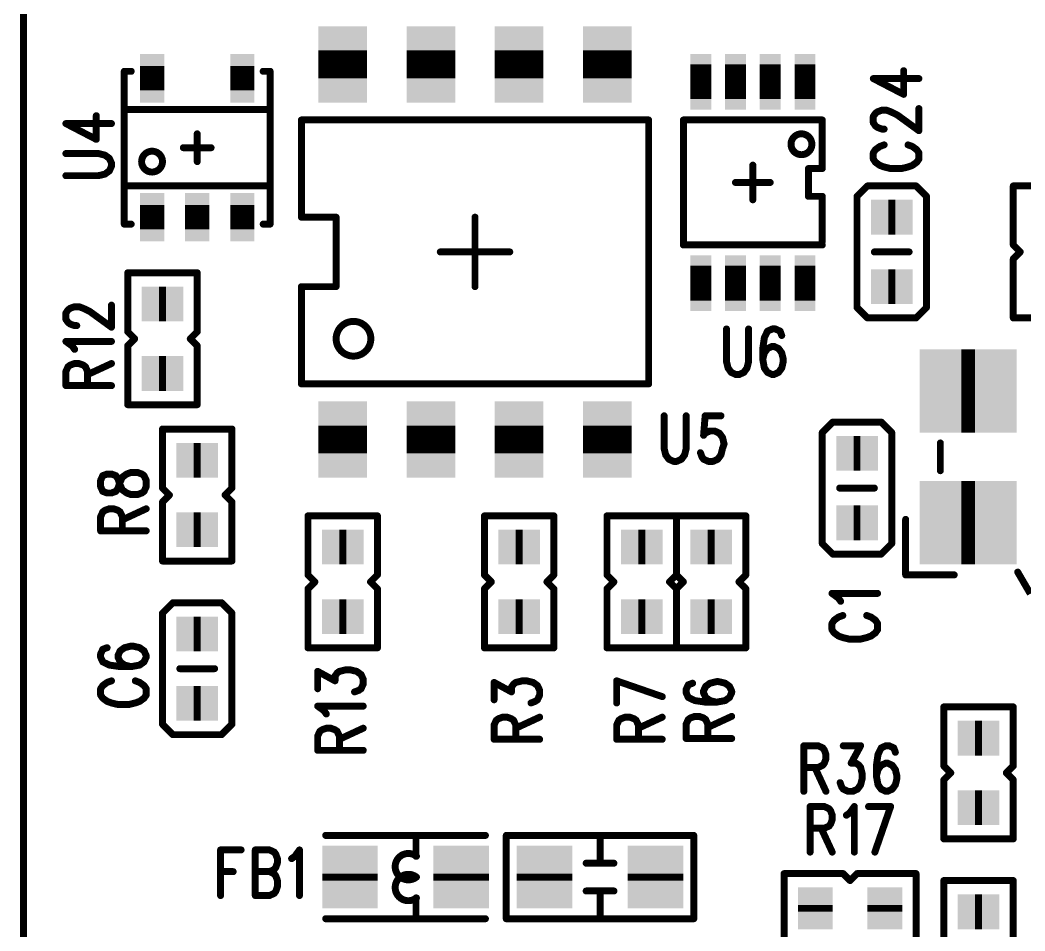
# Model space of a CAD drawing. Extents: x 100 to 126.1, y 97.2 to 170.
# Drawn here: x 99.95 to 114.42, y 137.23 to 150.34 of the extents above; entities that cross this region are included whole.
import ezdxf

# ---------------------------------------------------------------- set-up
doc = ezdxf.new("R2010")
doc.units = 0
doc.layers.get('0').update_dxf_attribs({"linetype": 'CONTINUOUS'})
doc.layers.add('MASK-TOP_PHO', color=10, linetype='CONTINUOUS')
doc.layers.add('SILK-TOP_PHO', color=9, linetype='CONTINUOUS')

# ---------------------------------------------------------------- blocks, each defined once
blk = doc.blocks.new('ROUND_1')
at = {"const_width": 0.050038}
blk.add_lwpolyline([(-0.025018, 0, 1), (0.025018, 0, 1)], format="xyb", close=True, dxfattribs=at)
blk = doc.blocks.new('SQUARE_10')
blk.add_solid([(0.350012, 0.350012), (0.350012, -0.350012), (-0.350012, 0.350012), (-0.350012, -0.350012)])
blk = doc.blocks.new('SQUARE_16')
blk.add_solid([(0.250062, 0.250062), (0.250062, -0.250062), (-0.250062, 0.250062), (-0.250062, -0.250062)])
blk = doc.blocks.new('SQUARE_48')
blk.add_solid([(0.599948, 0.599948), (0.599948, -0.599948), (-0.599948, 0.599948), (-0.599948, -0.599948)])
blk = doc.blocks.new('SQUARE_137')
blk.add_solid([(0.149986, 0.149986), (0.149986, -0.149986), (-0.149986, 0.149986), (-0.149986, -0.149986)])
blk = doc.blocks.new('SQUARE_161')
blk.add_solid([(0.40005, 0.40005), (0.40005, -0.40005), (-0.40005, 0.40005), (-0.40005, -0.40005)])
blk = doc.blocks.new('SQUARE_244')
blk.add_solid([(0.175006, 0.175006), (0.175006, -0.175006), (-0.175006, 0.175006), (-0.175006, -0.175006)])

msp = doc.modelspace()

# ---------------------------------------------------------------- linework, layer by layer
at = {"layer": 'MASK-TOP_PHO'}
for points, const_width in [([(100.000054, 167.999918), (100.000054, 102.00005)], 0.100076), ([(104.594914, 149.500082), (104.594914, 149.899878)], 0.700024), ([(105.864914, 149.500082), (105.864914, 149.899878)], 0.700024), ([(107.134914, 149.500082), (107.134914, 149.899878)], 0.700024), ([(108.404914, 149.500082), (108.404914, 149.899878)], 0.700024), ([(101.849936, 149.325076), (101.849936, 149.675088)], 0.350012), ([(103.149908, 149.325076), (103.149908, 149.675088)], 0.350012), ([(109.750098, 149.69998), (109.750098, 149.200108)], 0.299972), ([(110.24997, 149.69998), (110.24997, 149.200108)], 0.299972), ([(110.750096, 149.69998), (110.750096, 149.200108)], 0.299972), ([(111.249968, 149.69998), (111.249968, 149.200108)], 0.299972), ([(101.849936, 147.32508), (101.849936, 147.675092)], 0.350012), ([(102.499922, 147.32508), (102.499922, 147.675092)], 0.350012), ([(103.149908, 147.32508), (103.149908, 147.675092)], 0.350012), ([(112.54994, 147.500086), (112.450118, 147.500086)], 0.500124), ([(109.750098, 146.800062), (109.750098, 146.299936)], 0.299972), ([(110.24997, 146.800062), (110.24997, 146.299936)], 0.299972), ([(110.750096, 146.800062), (110.750096, 146.299936)], 0.299972), ([(111.249968, 146.800062), (111.249968, 146.299936)], 0.299972), ([(112.54994, 146.500088), (112.450118, 146.500088)], 0.500124), ([(101.950012, 146.249898), (102.050088, 146.249898)], 0.500124), ([(113.700052, 144.999964), (113.4999, 144.999964)], 1.199896), ([(101.950012, 145.2499), (102.050088, 145.2499)], 0.500124), ([(104.594914, 144.100042), (104.594914, 144.500092)], 0.700024), ([(105.864914, 144.100042), (105.864914, 144.500092)], 0.700024), ([(107.134914, 144.100042), (107.134914, 144.500092)], 0.700024), ([(108.404914, 144.100042), (108.404914, 144.500092)], 0.700024), ([(102.54996, 143.999966), (102.449884, 143.999966)], 0.500124), ([(112.050068, 144.100042), (111.949992, 144.100042)], 0.500124), ([(113.700052, 143.100044), (113.4999, 143.100044)], 1.199896), ([(102.54996, 142.999968), (102.449884, 142.999968)], 0.500124), ([(112.050068, 143.100044), (111.949992, 143.100044)], 0.500124), ([(104.544876, 142.750032), (104.644952, 142.750032)], 0.500124), ([(107.184952, 142.750032), (107.084876, 142.750032)], 0.500124), ([(108.849922, 142.750032), (108.949998, 142.750032)], 0.500124), ([(109.84992, 142.750032), (109.949996, 142.750032)], 0.500124), ([(104.544876, 141.750034), (104.644952, 141.750034)], 0.500124), ([(107.184952, 141.750034), (107.084876, 141.750034)], 0.500124), ([(108.849922, 141.750034), (108.949998, 141.750034)], 0.500124), ([(109.84992, 141.750034), (109.949996, 141.750034)], 0.500124), ([(102.449884, 141.500098), (102.54996, 141.500098)], 0.500124), ([(102.449884, 140.5001), (102.54996, 140.5001)], 0.500124), ([(113.700052, 139.999974), (113.799874, 139.999974)], 0.500124), ([(113.700052, 138.999976), (113.799874, 138.999976)], 0.500124), ([(104.70007, 137.94994), (104.70007, 138.050016)], 0.8001), ([(106.300016, 137.94994), (106.300016, 138.050016)], 0.8001), ([(107.499912, 137.94994), (107.499912, 138.050016)], 0.8001), ([(109.100112, 137.94994), (109.100112, 138.050016)], 0.8001), ([(111.400082, 137.599928), (111.400082, 137.500106)], 0.500124), ([(112.40008, 137.599928), (112.40008, 137.500106)], 0.500124), ([(113.799874, 137.500106), (113.700052, 137.500106)], 0.500124)]:
    msp.add_lwpolyline(points, dxfattribs=dict(at, const_width=const_width))
at = {"layer": 'SILK-TOP_PHO', "const_width": 0.100076}
for points in [[(100.000054, 167.999918), (100.000054, 102.00005)], [(101.549962, 149.599904), (101.449886, 149.599904)], [(101.449886, 149.599904), (101.449886, 147.40001)], [(103.449882, 149.599904), (103.549958, 149.599904)], [(103.549958, 149.599904), (103.549958, 147.40001)], [(112.67186, 149.26818), (112.67186, 149.609048)], [(112.234472, 149.49551), (112.67186, 149.26818)], [(112.234472, 149.49551), (112.890554, 149.49551)], [(101.449886, 149.049994), (103.549958, 149.049994)], [(101.449886, 147.94992), (101.449886, 149.049994)], [(103.549958, 149.049994), (103.549958, 147.94992)], [(112.234472, 148.949918), (112.265714, 148.995384)], [(112.265714, 148.995384), (112.296956, 149.018244)], [(112.296956, 149.018244), (112.35944, 149.04085)], [(112.35944, 149.04085), (112.421924, 149.04085)], [(112.421924, 149.04085), (112.484408, 149.018244)], [(112.484408, 149.018244), (112.578134, 148.972778)], [(112.578134, 148.972778), (112.890554, 148.745448)], [(112.890554, 148.745448), (112.890554, 149.06371)], [(100.6094, 148.84781), (101.046788, 148.62048)], [(100.6094, 148.84781), (101.265736, 148.84781)], [(101.046788, 148.62048), (101.046788, 148.961348)], [(109.000036, 148.89988), (104.000046, 148.89988)], [(104.000046, 148.89988), (104.000046, 147.500086)], [(109.000036, 145.10004), (109.000036, 148.89988)], [(109.499908, 147.100036), (109.499908, 148.89988)], [(109.499908, 148.89988), (111.499904, 148.89988)], [(111.499904, 148.89988), (111.499904, 148.20011)], [(112.234472, 148.858986), (112.234472, 148.949918)], [(112.265714, 148.81352), (112.234472, 148.858986)], [(102.499922, 148.699982), (102.499922, 148.299932)], [(112.296956, 148.790914), (112.265714, 148.81352)], [(112.35944, 148.768308), (112.296956, 148.790914)], [(112.390682, 148.768308), (112.35944, 148.768308)], [(112.390682, 148.540978), (112.328198, 148.518118)], [(112.796828, 148.518118), (112.734344, 148.540978)], [(101.07803, 148.41601), (100.6094, 148.41601)], [(101.171756, 148.39315), (101.07803, 148.41601)], [(101.234494, 148.347684), (101.171756, 148.39315)], [(102.300024, 148.500084), (102.700074, 148.500084)], [(112.265714, 148.472652), (112.234472, 148.427186)], [(112.234472, 148.427186), (112.234472, 148.336254)], [(112.328198, 148.518118), (112.265714, 148.472652)], [(112.859312, 148.472652), (112.796828, 148.518118)], [(112.890554, 148.427186), (112.859312, 148.472652)], [(112.890554, 148.336254), (112.890554, 148.427186)], [(101.265736, 148.279612), (101.234494, 148.347684)], [(101.265736, 148.234146), (101.265736, 148.279612)], [(110.499906, 147.750022), (110.499906, 148.249894)], [(112.234472, 148.336254), (112.265714, 148.290788)], [(112.265714, 148.290788), (112.328198, 148.245576)], [(112.328198, 148.245576), (112.390682, 148.222716)], [(112.734344, 148.222716), (112.796828, 148.245576)], [(112.796828, 148.245576), (112.859312, 148.290788)], [(112.859312, 148.290788), (112.890554, 148.336254)], [(100.6094, 148.097748), (101.07803, 148.097748)], [(101.07803, 148.097748), (101.171756, 148.120354)], [(101.171756, 148.120354), (101.234494, 148.16582)], [(101.234494, 148.16582), (101.265736, 148.234146)], [(111.499904, 148.20011), (111.300006, 148.20011)], [(111.300006, 148.20011), (111.300006, 147.80006)], [(112.390682, 148.222716), (112.484408, 148.20011)], [(112.484408, 148.20011), (112.640618, 148.20011)], [(112.640618, 148.20011), (112.734344, 148.222716)], [(103.549958, 147.94992), (101.449886, 147.94992)], [(110.750096, 147.999958), (110.24997, 147.999958)], [(112.14989, 147.94992), (112.00003, 147.80006)], [(112.849914, 147.94992), (112.14989, 147.94992)], [(113.000028, 147.80006), (112.849914, 147.94992)], [(115.24996, 147.94992), (114.249962, 147.94992)], [(114.249962, 147.94992), (114.249962, 147.100036)], [(111.300006, 147.80006), (111.499904, 147.80006)], [(111.499904, 147.80006), (111.499904, 147.150074)], [(112.00003, 147.80006), (112.00003, 146.200114)], [(113.000028, 146.200114), (113.000028, 147.80006)], [(101.449886, 147.40001), (101.549962, 147.40001)], [(103.549958, 147.40001), (103.449882, 147.40001)], [(104.000046, 147.500086), (104.499918, 147.500086)], [(104.499918, 147.500086), (104.499918, 146.500088)], [(106.499914, 147.500086), (106.499914, 146.500088)], [(111.499904, 147.100036), (109.499908, 147.100036)], [(114.249962, 147.100036), (114.350038, 146.99996)], [(106.000042, 146.99996), (107.00004, 146.99996)], [(112.750092, 146.99996), (112.249966, 146.99996)], [(114.350038, 146.99996), (114.249962, 146.899884)], [(114.249962, 146.899884), (114.249962, 146.05)], [(102.499922, 146.699986), (101.499924, 146.699986)], [(101.499924, 146.699986), (101.499924, 145.850102)], [(102.499922, 145.850102), (102.499922, 146.699986)], [(104.499918, 146.500088), (104.000046, 146.500088)], [(104.000046, 146.500088), (104.000046, 145.10004)], [(101.265736, 145.915888), (101.265736, 146.23415)], [(100.6094, 146.120358), (100.640642, 146.165824)], [(100.6094, 146.029426), (100.6094, 146.120358)], [(100.640642, 146.165824), (100.671884, 146.188684)], [(100.671884, 146.188684), (100.734368, 146.21129)], [(100.734368, 146.21129), (100.796852, 146.21129)], [(100.796852, 146.21129), (100.859336, 146.188684)], [(100.859336, 146.188684), (100.953062, 146.143218)], [(100.953062, 146.143218), (101.265736, 145.915888)], [(112.00003, 146.200114), (112.14989, 146.05)], [(112.849914, 146.05), (113.000028, 146.200114)], [(100.640642, 145.984214), (100.6094, 146.029426)], [(100.671884, 145.961354), (100.640642, 145.984214)], [(100.734368, 145.938748), (100.671884, 145.961354)], [(100.76561, 145.938748), (100.734368, 145.938748)], [(112.14989, 146.05), (112.849914, 146.05)], [(114.249962, 146.05), (115.24996, 146.05)], [(101.499924, 145.850102), (101.6, 145.750026)], [(102.4001, 145.750026), (102.499922, 145.850102)], [(110.12043, 145.890742), (110.12043, 145.421858)], [(110.438692, 145.421858), (110.438692, 145.890742)], [(110.711488, 145.8595), (110.666022, 145.76552)], [(110.77956, 145.890742), (110.711488, 145.8595)], [(110.825026, 145.890742), (110.77956, 145.890742)], [(110.893098, 145.8595), (110.825026, 145.890742)], [(110.915958, 145.796762), (110.893098, 145.8595)], [(100.703126, 145.643092), (100.6094, 145.711418)], [(100.6094, 145.711418), (101.265736, 145.711418)], [(100.734368, 145.597626), (100.703126, 145.643092)], [(101.6, 145.750026), (101.499924, 145.64995)], [(101.499924, 145.64995), (101.499924, 144.800066)], [(102.499922, 145.64995), (102.4001, 145.750026)], [(102.499922, 144.800066), (102.499922, 145.64995)], [(110.666022, 145.76552), (110.643162, 145.60931)], [(110.77956, 145.640552), (110.711488, 145.60931)], [(110.802166, 145.640552), (110.77956, 145.640552)], [(110.870492, 145.60931), (110.802166, 145.640552)], [(110.643162, 145.60931), (110.643162, 145.4531)], [(110.666022, 145.546826), (110.643162, 145.4531)], [(110.711488, 145.60931), (110.666022, 145.546826)], [(110.915958, 145.546826), (110.870492, 145.60931)], [(110.938564, 145.4531), (110.915958, 145.546826)], [(100.6094, 145.279618), (100.640642, 145.34769)], [(100.640642, 145.34769), (100.671884, 145.37055)], [(100.671884, 145.37055), (100.734368, 145.393156)], [(100.734368, 145.393156), (100.796852, 145.393156)], [(100.796852, 145.393156), (100.859336, 145.37055)], [(100.859336, 145.37055), (100.890578, 145.34769)], [(100.890578, 145.34769), (100.92182, 145.279618)], [(100.92182, 145.234152), (101.265736, 145.393156)], [(110.12043, 145.421858), (110.14329, 145.328132)], [(110.415832, 145.328132), (110.438692, 145.421858)], [(110.643162, 145.4531), (110.666022, 145.328132)], [(110.915958, 145.328132), (110.938564, 145.421858)], [(110.938564, 145.421858), (110.938564, 145.4531)], [(100.6094, 145.074894), (100.6094, 145.279618)], [(100.92182, 145.279618), (100.92182, 145.074894)], [(110.14329, 145.328132), (110.188756, 145.265648)], [(110.188756, 145.265648), (110.256828, 145.234406)], [(110.256828, 145.234406), (110.302294, 145.234406)], [(110.302294, 145.234406), (110.370366, 145.265648)], [(110.370366, 145.265648), (110.415832, 145.328132)], [(110.666022, 145.328132), (110.711488, 145.265648)], [(110.711488, 145.265648), (110.77956, 145.234406)], [(110.77956, 145.234406), (110.802166, 145.234406)], [(110.802166, 145.234406), (110.870492, 145.265648)], [(110.870492, 145.265648), (110.915958, 145.328132)], [(100.6094, 145.074894), (101.265736, 145.074894)], [(104.000046, 145.10004), (109.000036, 145.10004)], [(101.499924, 144.800066), (102.499922, 144.800066)], [(109.222794, 144.640554), (109.222794, 144.171924)], [(109.540802, 144.171924), (109.540802, 144.640554)], [(109.813598, 144.640554), (109.790992, 144.359376)], [(110.040928, 144.640554), (109.813598, 144.640554)], [(111.650018, 144.549876), (111.499904, 144.400016)], [(112.350042, 144.549876), (111.650018, 144.549876)], [(112.499902, 144.400016), (112.350042, 144.549876)], [(103.000048, 144.450054), (102.00005, 144.450054)], [(102.00005, 144.450054), (102.00005, 143.599916)], [(103.000048, 143.599916), (103.000048, 144.450054)], [(109.790992, 144.359376), (109.813598, 144.390618)], [(109.813598, 144.390618), (109.881924, 144.42186)], [(109.881924, 144.42186), (109.949996, 144.42186)], [(109.949996, 144.42186), (110.018068, 144.390618)], [(110.018068, 144.390618), (110.063534, 144.328134)], [(111.499904, 144.400016), (111.499904, 142.80007)], [(112.499902, 142.80007), (112.499902, 144.400016)], [(110.063534, 144.328134), (110.086394, 144.234408)], [(110.086394, 144.234408), (110.063534, 144.171924)], [(113.199926, 144.249902), (113.199926, 143.850106)], [(109.222794, 144.171924), (109.2454, 144.078198)], [(109.2454, 144.078198), (109.290866, 144.015714)], [(109.47273, 144.015714), (109.518196, 144.078198)], [(109.518196, 144.078198), (109.540802, 144.171924)], [(109.768132, 144.046956), (109.745526, 144.10944)], [(109.790992, 144.015714), (109.768132, 144.046956)], [(110.040928, 144.078198), (109.995462, 144.015714)], [(110.063534, 144.171924), (110.040928, 144.078198)], [(109.290866, 144.015714), (109.359192, 143.984472)], [(109.359192, 143.984472), (109.404658, 143.984472)], [(109.404658, 143.984472), (109.47273, 144.015714)], [(109.859064, 143.984472), (109.790992, 144.015714)], [(109.92739, 143.984472), (109.859064, 143.984472)], [(109.995462, 144.015714), (109.92739, 143.984472)], [(101.140514, 143.779494), (101.109272, 143.711422)], [(101.202998, 143.802354), (101.140514, 143.779494)], [(101.265736, 143.802354), (101.202998, 143.802354)], [(101.32822, 143.779494), (101.265736, 143.802354)], [(101.359462, 143.734028), (101.32822, 143.779494)], [(101.390704, 143.688562), (101.421946, 143.756888)], [(101.421946, 143.756888), (101.48443, 143.802354)], [(101.48443, 143.802354), (101.546914, 143.82496)], [(101.546914, 143.82496), (101.64064, 143.82496)], [(101.64064, 143.82496), (101.703124, 143.802354)], [(101.703124, 143.802354), (101.734366, 143.779494)], [(101.734366, 143.779494), (101.765608, 143.711422)], [(101.109272, 143.711422), (101.109272, 143.62049)], [(101.109272, 143.62049), (101.140514, 143.552164)], [(101.390704, 143.643096), (101.359462, 143.734028)], [(101.359462, 143.59763), (101.390704, 143.688562)], [(101.421946, 143.575024), (101.390704, 143.643096)], [(101.765608, 143.62049), (101.734366, 143.552164)], [(101.765608, 143.711422), (101.765608, 143.62049)], [(101.140514, 143.552164), (101.202998, 143.529558)], [(101.202998, 143.529558), (101.265736, 143.529558)], [(101.265736, 143.529558), (101.32822, 143.552164)], [(101.32822, 143.552164), (101.359462, 143.59763)], [(101.48443, 143.529558), (101.421946, 143.575024)], [(101.546914, 143.506698), (101.48443, 143.529558)], [(101.64064, 143.506698), (101.546914, 143.506698)], [(101.703124, 143.529558), (101.64064, 143.506698)], [(101.734366, 143.552164), (101.703124, 143.529558)], [(102.00005, 143.599916), (102.100126, 143.500094)], [(102.100126, 143.500094), (102.00005, 143.400018)], [(102.899972, 143.500094), (103.000048, 143.599916)], [(103.000048, 143.400018), (102.899972, 143.500094)], [(112.249966, 143.599916), (111.750094, 143.599916)], [(102.00005, 143.400018), (102.00005, 142.54988)], [(103.000048, 142.54988), (103.000048, 143.400018)], [(101.109272, 143.18869), (101.140514, 143.256762)], [(101.109272, 142.983966), (101.109272, 143.18869)], [(101.140514, 143.256762), (101.171756, 143.279622)], [(101.171756, 143.279622), (101.234494, 143.302228)], [(101.234494, 143.302228), (101.296978, 143.302228)], [(101.296978, 143.302228), (101.359462, 143.279622)], [(101.359462, 143.279622), (101.390704, 143.256762)], [(101.390704, 143.256762), (101.421946, 143.18869)], [(101.421946, 143.143224), (101.765608, 143.302228)], [(101.421946, 143.18869), (101.421946, 142.983966)], [(105.09504, 143.20012), (104.095042, 143.20012)], [(104.095042, 143.20012), (104.095042, 142.349982)], [(105.09504, 142.349982), (105.09504, 143.20012)], [(107.63504, 143.20012), (106.635042, 143.20012)], [(106.635042, 143.20012), (106.635042, 142.349982)], [(107.63504, 142.349982), (107.63504, 143.20012)], [(109.400086, 143.20012), (108.400088, 143.20012)], [(108.400088, 143.20012), (108.400088, 142.349982)], [(110.400084, 143.20012), (109.400086, 143.20012)], [(109.400086, 143.20012), (109.400086, 142.349982)], [(109.400086, 142.349982), (109.400086, 143.20012)], [(110.400084, 142.349982), (110.400084, 143.20012)], [(112.700054, 142.349982), (112.700054, 143.150082)], [(101.109272, 142.983966), (101.765608, 142.983966)], [(111.499904, 142.80007), (111.650018, 142.649956)], [(112.350042, 142.649956), (112.499902, 142.80007)], [(111.650018, 142.649956), (112.350042, 142.649956)], [(102.00005, 142.54988), (103.000048, 142.54988)], [(104.095042, 142.349982), (104.195118, 142.249906)], [(104.994964, 142.249906), (105.09504, 142.349982)], [(106.635042, 142.349982), (106.735118, 142.249906)], [(107.534964, 142.249906), (107.63504, 142.349982)], [(108.400088, 142.349982), (108.49991, 142.249906)], [(109.30001, 142.249906), (109.400086, 142.349982)], [(109.400086, 142.349982), (109.499908, 142.249906)], [(110.300008, 142.249906), (110.400084, 142.349982)], [(113.400078, 142.349982), (112.700054, 142.349982)], [(114.313716, 142.390622), (114.49558, 142.078202)], [(104.195118, 142.249906), (104.095042, 142.150084)], [(105.09504, 142.150084), (104.994964, 142.249906)], [(106.735118, 142.249906), (106.635042, 142.150084)], [(107.63504, 142.150084), (107.534964, 142.249906)], [(108.49991, 142.249906), (108.400088, 142.150084)], [(109.400086, 142.150084), (109.30001, 142.249906)], [(109.499908, 142.249906), (109.400086, 142.150084)], [(110.400084, 142.150084), (110.300008, 142.249906)], [(104.095042, 142.150084), (104.095042, 141.299946)], [(105.09504, 141.299946), (105.09504, 142.150084)], [(106.635042, 142.150084), (106.635042, 141.299946)], [(107.63504, 141.299946), (107.63504, 142.150084)], [(108.400088, 142.150084), (108.400088, 141.299946)], [(109.400086, 142.150084), (109.400086, 141.299946)], [(109.400086, 141.299946), (109.400086, 142.150084)], [(110.400084, 141.299946), (110.400084, 142.150084)], [(111.733076, 142.015972), (111.63935, 142.084044)], [(111.63935, 142.084044), (112.295686, 142.084044)], [(102.14991, 141.949932), (102.00005, 141.800072)], [(102.849934, 141.949932), (102.14991, 141.949932)], [(103.000048, 141.800072), (102.849934, 141.949932)], [(111.764318, 141.970506), (111.733076, 142.015972)], [(102.00005, 141.800072), (102.00005, 140.200126)], [(103.000048, 140.200126), (103.000048, 141.800072)], [(111.733076, 141.743176), (111.670592, 141.69771)], [(111.79556, 141.765782), (111.733076, 141.743176)], [(112.20196, 141.743176), (112.139476, 141.765782)], [(112.264444, 141.69771), (112.20196, 141.743176)], [(111.670592, 141.69771), (111.63935, 141.652244)], [(111.63935, 141.652244), (111.63935, 141.561312)], [(112.295686, 141.652244), (112.264444, 141.69771)], [(112.295686, 141.561312), (112.295686, 141.652244)], [(111.63935, 141.561312), (111.670592, 141.515846)], [(111.670592, 141.515846), (111.733076, 141.47038)], [(111.733076, 141.47038), (111.79556, 141.447774)], [(111.79556, 141.447774), (111.889286, 141.424914)], [(112.04575, 141.424914), (112.139476, 141.447774)], [(112.139476, 141.447774), (112.20196, 141.47038)], [(112.20196, 141.47038), (112.264444, 141.515846)], [(112.264444, 141.515846), (112.295686, 141.561312)], [(101.202998, 141.302232), (101.140514, 141.279626)], [(101.453188, 141.302232), (101.390704, 141.256766)], [(101.546914, 141.325092), (101.453188, 141.302232)], [(101.578156, 141.325092), (101.546914, 141.325092)], [(101.671882, 141.302232), (101.578156, 141.325092)], [(101.734366, 141.256766), (101.671882, 141.302232)], [(104.095042, 141.299946), (105.09504, 141.299946)], [(106.635042, 141.299946), (107.63504, 141.299946)], [(108.400088, 141.299946), (109.400086, 141.299946)], [(109.400086, 141.299946), (110.400084, 141.299946)], [(111.889286, 141.424914), (112.04575, 141.424914)], [(101.140514, 141.279626), (101.109272, 141.2113)], [(101.109272, 141.2113), (101.109272, 141.165834)], [(101.109272, 141.165834), (101.140514, 141.097762)], [(101.390704, 141.256766), (101.359462, 141.188694)], [(101.359462, 141.188694), (101.359462, 141.165834)], [(101.359462, 141.165834), (101.390704, 141.097762)], [(101.765608, 141.188694), (101.734366, 141.256766)], [(101.734366, 141.097762), (101.765608, 141.165834)], [(101.765608, 141.165834), (101.765608, 141.188694)], [(101.140514, 141.097762), (101.234494, 141.052296)], [(101.234494, 141.052296), (101.390704, 141.029436)], [(101.390704, 141.097762), (101.453188, 141.052296)], [(101.390704, 141.029436), (101.546914, 141.029436)], [(101.453188, 141.052296), (101.546914, 141.029436)], [(101.546914, 141.029436), (101.671882, 141.052296)], [(101.671882, 141.052296), (101.734366, 141.097762)], [(102.249986, 140.999972), (102.750112, 140.999972)], [(104.234488, 140.711428), (104.234488, 140.961364)], [(104.234488, 140.961364), (104.484424, 140.824966)], [(104.484424, 140.893292), (104.515666, 140.938758)], [(104.484424, 140.824966), (104.484424, 140.893292)], [(104.515666, 140.938758), (104.546908, 140.961364)], [(104.546908, 140.961364), (104.640634, 140.98397)], [(104.640634, 140.98397), (104.703118, 140.98397)], [(104.703118, 140.98397), (104.796844, 140.961364)], [(104.796844, 140.961364), (104.859328, 140.915898)], [(104.859328, 140.915898), (104.89057, 140.847826)], [(101.140514, 140.756894), (101.109272, 140.711428)], [(101.202998, 140.80236), (101.140514, 140.756894)], [(101.265736, 140.824966), (101.202998, 140.80236)], [(101.671882, 140.80236), (101.609398, 140.824966)], [(101.734366, 140.756894), (101.671882, 140.80236)], [(101.765608, 140.711428), (101.734366, 140.756894)], [(104.89057, 140.7795), (104.859328, 140.711428)], [(104.89057, 140.847826), (104.89057, 140.7795)], [(106.774488, 140.55217), (106.774488, 140.80236)], [(106.774488, 140.80236), (107.024424, 140.665962)], [(107.024424, 140.734034), (107.055666, 140.7795)], [(107.024424, 140.665962), (107.024424, 140.734034)], [(107.055666, 140.7795), (107.086908, 140.80236)], [(107.086908, 140.80236), (107.180634, 140.824966)], [(107.180634, 140.824966), (107.243118, 140.824966)], [(107.243118, 140.824966), (107.336844, 140.80236)], [(107.336844, 140.80236), (107.399328, 140.756894)], [(107.399328, 140.756894), (107.43057, 140.688568)], [(108.53928, 140.824966), (109.195616, 140.597636)], [(108.53928, 140.506704), (108.53928, 140.824966)], [(109.57052, 140.76807), (109.539278, 140.699998)], [(109.633004, 140.79093), (109.57052, 140.76807)], [(109.82071, 140.745464), (109.789468, 140.677392)], [(109.883194, 140.79093), (109.82071, 140.745464)], [(109.97692, 140.813536), (109.883194, 140.79093)], [(110.008162, 140.813536), (109.97692, 140.813536)], [(110.101888, 140.79093), (110.008162, 140.813536)], [(110.164372, 140.745464), (110.101888, 140.79093)], [(110.195614, 140.677392), (110.164372, 140.745464)], [(101.109272, 140.711428), (101.109272, 140.620496)], [(101.109272, 140.620496), (101.140514, 140.57503)], [(101.140514, 140.57503), (101.202998, 140.529564)], [(101.671882, 140.529564), (101.734366, 140.57503)], [(101.734366, 140.57503), (101.765608, 140.620496)], [(101.765608, 140.620496), (101.765608, 140.711428)], [(104.828086, 140.688568), (104.765602, 140.665962)], [(104.859328, 140.711428), (104.828086, 140.688568)], [(107.43057, 140.620496), (107.399328, 140.55217)], [(107.43057, 140.688568), (107.43057, 140.620496)], [(109.539278, 140.699998), (109.539278, 140.654532)], [(109.539278, 140.654532), (109.57052, 140.58646)], [(109.57052, 140.58646), (109.6645, 140.540994)], [(109.789468, 140.677392), (109.789468, 140.654532)], [(109.789468, 140.654532), (109.82071, 140.58646)], [(109.82071, 140.58646), (109.883194, 140.540994)], [(110.101888, 140.540994), (110.164372, 140.58646)], [(110.164372, 140.58646), (110.195614, 140.654532)], [(110.195614, 140.654532), (110.195614, 140.677392)], [(101.202998, 140.529564), (101.265736, 140.506704)], [(101.265736, 140.506704), (101.359462, 140.484098)], [(101.359462, 140.484098), (101.515672, 140.484098)], [(101.515672, 140.484098), (101.609398, 140.506704)], [(101.609398, 140.506704), (101.671882, 140.529564)], [(104.328214, 140.393166), (104.234488, 140.461238)], [(104.234488, 140.461238), (104.89057, 140.461238)], [(107.368086, 140.529564), (107.305602, 140.506704)], [(107.399328, 140.55217), (107.368086, 140.529564)], [(109.6645, 140.540994), (109.82071, 140.518134)], [(109.82071, 140.518134), (109.97692, 140.518134)], [(109.883194, 140.540994), (109.97692, 140.518134)], [(109.97692, 140.518134), (110.101888, 140.540994)], [(114.249962, 140.450062), (113.249964, 140.450062)], [(113.249964, 140.450062), (113.249964, 139.599924)], [(114.249962, 139.599924), (114.249962, 140.450062)], [(104.359456, 140.3477), (104.328214, 140.393166)], [(106.836972, 140.279628), (106.899456, 140.302234)], [(106.899456, 140.302234), (106.96194, 140.302234)], [(106.96194, 140.302234), (107.024424, 140.279628)], [(107.086908, 140.14323), (107.43057, 140.302234)], [(108.601764, 140.279628), (108.664502, 140.302234)], [(108.664502, 140.302234), (108.726986, 140.302234)], [(108.726986, 140.302234), (108.78947, 140.279628)], [(108.851954, 140.14323), (109.195616, 140.302234)], [(109.57052, 140.268198), (109.601762, 140.290804)], [(109.601762, 140.290804), (109.6645, 140.313664)], [(109.6645, 140.313664), (109.726984, 140.313664)], [(109.726984, 140.313664), (109.789468, 140.290804)], [(109.789468, 140.290804), (109.82071, 140.268198)], [(109.851952, 140.15466), (110.195614, 140.313664)], [(102.00005, 140.200126), (102.14991, 140.050012)], [(102.849934, 140.050012), (103.000048, 140.200126)], [(104.296972, 140.12037), (104.359456, 140.14323)], [(104.359456, 140.14323), (104.42194, 140.14323)], [(104.42194, 140.14323), (104.484424, 140.12037)], [(104.546908, 139.983972), (104.89057, 140.14323)], [(106.774488, 140.188696), (106.80573, 140.256768)], [(106.774488, 139.983972), (106.774488, 140.188696)], [(106.80573, 140.256768), (106.836972, 140.279628)], [(107.024424, 140.279628), (107.055666, 140.256768)], [(107.055666, 140.256768), (107.086908, 140.188696)], [(107.086908, 140.188696), (107.086908, 139.983972)], [(108.53928, 140.188696), (108.570522, 140.256768)], [(108.53928, 139.983972), (108.53928, 140.188696)], [(108.570522, 140.256768), (108.601764, 140.279628)], [(108.78947, 140.279628), (108.820712, 140.256768)], [(108.820712, 140.256768), (108.851954, 140.188696)], [(108.851954, 140.188696), (108.851954, 139.983972)], [(109.539278, 140.200126), (109.57052, 140.268198)], [(109.539278, 139.995402), (109.539278, 140.200126)], [(109.82071, 140.268198), (109.851952, 140.200126)], [(109.851952, 140.200126), (109.851952, 139.995402)], [(102.14991, 140.050012), (102.849934, 140.050012)], [(104.234488, 140.029438), (104.26573, 140.097764)], [(104.234488, 139.824968), (104.234488, 140.029438)], [(104.26573, 140.097764), (104.296972, 140.12037)], [(104.484424, 140.12037), (104.515666, 140.097764)], [(104.515666, 140.097764), (104.546908, 140.029438)], [(104.546908, 140.029438), (104.546908, 139.824968)], [(109.539278, 139.995402), (110.195614, 139.995402)], [(106.774488, 139.983972), (107.43057, 139.983972)], [(108.53928, 139.983972), (109.195616, 139.983972)], [(111.233966, 139.8905), (111.233966, 139.234418)], [(111.233966, 139.8905), (111.43869, 139.8905)], [(111.43869, 139.8905), (111.506762, 139.859258)], [(111.506762, 139.859258), (111.529622, 139.828016)], [(111.802164, 139.8905), (112.052354, 139.8905)], [(112.052354, 139.8905), (111.915956, 139.640564)], [(112.347756, 139.859258), (112.30229, 139.765532)], [(112.415828, 139.8905), (112.347756, 139.859258)], [(112.461294, 139.8905), (112.415828, 139.8905)], [(112.52962, 139.859258), (112.461294, 139.8905)], [(112.552226, 139.796774), (112.52962, 139.859258)], [(104.234488, 139.824968), (104.89057, 139.824968)], [(111.529622, 139.828016), (111.552228, 139.765532)], [(111.552228, 139.765532), (111.552228, 139.703048)], [(112.30229, 139.765532), (112.27943, 139.609322)], [(111.43869, 139.57808), (111.233966, 139.57808)], [(111.393224, 139.57808), (111.552228, 139.234418)], [(111.506762, 139.609322), (111.43869, 139.57808)], [(111.529622, 139.640564), (111.506762, 139.609322)], [(111.552228, 139.703048), (111.529622, 139.640564)], [(111.915956, 139.640564), (111.984028, 139.640564)], [(111.984028, 139.640564), (112.029494, 139.609322)], [(112.029494, 139.609322), (112.052354, 139.57808)], [(112.052354, 139.57808), (112.07496, 139.484354)], [(112.27943, 139.609322), (112.27943, 139.453112)], [(112.347756, 139.609322), (112.30229, 139.546838)], [(112.415828, 139.640564), (112.347756, 139.609322)], [(112.438688, 139.640564), (112.415828, 139.640564)], [(112.50676, 139.609322), (112.438688, 139.640564)], [(112.552226, 139.546838), (112.50676, 139.609322)], [(113.249964, 139.599924), (113.35004, 139.500102)], [(114.149886, 139.500102), (114.249962, 139.599924)], [(112.07496, 139.42187), (112.052354, 139.328144)], [(112.07496, 139.484354), (112.07496, 139.42187)], [(112.30229, 139.546838), (112.27943, 139.453112)], [(112.27943, 139.453112), (112.30229, 139.328144)], [(112.575086, 139.453112), (112.552226, 139.546838)], [(112.552226, 139.328144), (112.575086, 139.42187)], [(112.575086, 139.42187), (112.575086, 139.453112)], [(113.35004, 139.500102), (113.249964, 139.400026)], [(114.249962, 139.400026), (114.149886, 139.500102)], [(111.779558, 139.296902), (111.756698, 139.359386)], [(111.802164, 139.26566), (111.779558, 139.296902)], [(112.052354, 139.328144), (112.006888, 139.26566)], [(112.30229, 139.328144), (112.347756, 139.26566)], [(112.50676, 139.26566), (112.552226, 139.328144)], [(113.249964, 139.400026), (113.249964, 138.549888)], [(114.249962, 138.549888), (114.249962, 139.400026)], [(111.87049, 139.234418), (111.802164, 139.26566)], [(111.938562, 139.234418), (111.87049, 139.234418)], [(112.006888, 139.26566), (111.938562, 139.234418)], [(112.347756, 139.26566), (112.415828, 139.234418)], [(112.415828, 139.234418), (112.438688, 139.234418)], [(112.438688, 139.234418), (112.50676, 139.26566)], [(111.324898, 139.015724), (111.324898, 138.359388)], [(111.324898, 139.015724), (111.529622, 139.015724)], [(111.529622, 139.015724), (111.597694, 138.984482)], [(111.597694, 138.984482), (111.620554, 138.95324)], [(111.893096, 138.921998), (111.961422, 139.015724)], [(111.961422, 139.015724), (111.961422, 138.359388)], [(112.165892, 139.015724), (112.484154, 139.015724)], [(112.484154, 139.015724), (112.256824, 138.359388)], [(111.620554, 138.95324), (111.64316, 138.890502)], [(111.64316, 138.890502), (111.64316, 138.828018)], [(111.84763, 138.890502), (111.893096, 138.921998)], [(111.529622, 138.70305), (111.324898, 138.70305)], [(111.484156, 138.70305), (111.64316, 138.359388)], [(111.597694, 138.734292), (111.529622, 138.70305)], [(111.620554, 138.765534), (111.597694, 138.734292)], [(111.64316, 138.828018), (111.620554, 138.765534)], [(104.350058, 138.599926), (106.650028, 138.599926)], [(105.65003, 138.299952), (105.65003, 138.599926)], [(106.950002, 138.599926), (109.650022, 138.599926)], [(106.950002, 137.40003), (106.950002, 138.599926)], [(108.300012, 138.599926), (108.300012, 138.199876)], [(109.650022, 138.599926), (109.650022, 137.40003)], [(113.249964, 138.549888), (114.249962, 138.549888)], [(102.836472, 138.39063), (102.836472, 137.734294)], [(102.836472, 138.39063), (103.131874, 138.39063)], [(103.336344, 138.39063), (103.336344, 137.734294)], [(103.336344, 138.39063), (103.540814, 138.39063)], [(103.540814, 138.39063), (103.60914, 138.359388)], [(103.60914, 138.359388), (103.631746, 138.328146)], [(103.631746, 138.328146), (103.654606, 138.265662)], [(103.654606, 138.265662), (103.654606, 138.203178)], [(103.859076, 138.265662), (103.904542, 138.296904)], [(103.904542, 138.296904), (103.972614, 138.39063)], [(103.972614, 138.39063), (103.972614, 137.734294)], [(103.631746, 138.140694), (103.60914, 138.109452)], [(103.654606, 138.203178), (103.631746, 138.140694)], [(108.100114, 138.199876), (108.49991, 138.199876)], [(102.836472, 138.07821), (103.018082, 138.07821)], [(103.336344, 138.07821), (103.540814, 138.07821)], [(103.60914, 138.109452), (103.540814, 138.07821)], [(103.540814, 138.07821), (103.60914, 138.046968)], [(103.60914, 138.046968), (103.631746, 138.015726)], [(103.631746, 138.015726), (103.654606, 137.953242)], [(111.799878, 138.050016), (110.949994, 138.050016)], [(110.949994, 138.050016), (110.949994, 137.050018)], [(111.899954, 137.94994), (111.799878, 138.050016)], [(112.00003, 138.050016), (111.899954, 137.94994)], [(112.849914, 138.050016), (112.00003, 138.050016)], [(112.849914, 137.050018), (112.849914, 138.050016)], [(103.654606, 137.859262), (103.631746, 137.796778)], [(103.654606, 137.953242), (103.654606, 137.859262)], [(114.249962, 137.94994), (113.249964, 137.94994)], [(113.249964, 137.94994), (113.249964, 137.100056)], [(114.249962, 137.100056), (114.249962, 137.94994)], [(103.540814, 137.734294), (103.336344, 137.734294)], [(103.60914, 137.765536), (103.540814, 137.734294)], [(103.631746, 137.796778), (103.60914, 137.765536)], [(105.65003, 137.700004), (105.65003, 137.40003)], [(108.100114, 137.80008), (108.49991, 137.80008)], [(108.300012, 137.40003), (108.300012, 137.80008)], [(104.350058, 137.40003), (106.650028, 137.40003)], [(109.650022, 137.40003), (106.950002, 137.40003)]]:
    msp.add_lwpolyline(points, dxfattribs=at)
for points in [[(111.049816, 148.550122, 1), (111.350044, 148.550122, 1)], [(101.699822, 148.299932, 1), (102.00005, 148.299932, 1)], [(104.500172, 145.750026, 1), (105.000044, 145.750026, 1)]]:
    msp.add_lwpolyline(points, format="xyb", close=True, dxfattribs=at)
for points in [[(105.656634, 138.299952, 2.0400898), (105.656634, 137.999724)], [(105.656634, 137.999724, 2.0411696), (105.656634, 137.69975)]]:
    msp.add_lwpolyline(points, format="xyb", dxfattribs=at)

# ---------------------------------------------------------------- block references
at = {"layer": 'MASK-TOP_PHO'}
for name, p in [('SQUARE_10', (104.594914, 149.899878)), ('SQUARE_10', (105.864914, 149.899878)), ('SQUARE_10', (107.134914, 149.899878)), ('SQUARE_10', (108.404914, 149.899878)), ('SQUARE_244', (101.849936, 149.675088)), ('SQUARE_244', (103.149908, 149.675088)), ('SQUARE_10', (104.594914, 149.500082)), ('SQUARE_10', (105.864914, 149.500082)), ('SQUARE_10', (107.134914, 149.500082)), ('SQUARE_10', (108.404914, 149.500082)), ('SQUARE_137', (109.750098, 149.69998)), ('SQUARE_137', (110.24997, 149.69998)), ('SQUARE_137', (110.750096, 149.69998)), ('SQUARE_137', (111.249968, 149.69998)), ('SQUARE_244', (101.849936, 149.325076)), ('SQUARE_244', (103.149908, 149.325076)), ('SQUARE_137', (109.750098, 149.200108)), ('SQUARE_137', (110.24997, 149.200108)), ('SQUARE_137', (110.750096, 149.200108)), ('SQUARE_137', (111.249968, 149.200108)), ('SQUARE_244', (101.849936, 147.675092)), ('SQUARE_244', (102.499922, 147.675092)), ('SQUARE_244', (103.149908, 147.675092)), ('SQUARE_16', (112.450118, 147.500086)), ('SQUARE_16', (112.54994, 147.500086)), ('SQUARE_244', (101.849936, 147.32508)), ('SQUARE_244', (102.499922, 147.32508)), ('SQUARE_244', (103.149908, 147.32508)), ('SQUARE_137', (109.750098, 146.800062)), ('SQUARE_137', (110.24997, 146.800062)), ('SQUARE_137', (110.750096, 146.800062)), ('SQUARE_137', (111.249968, 146.800062)), ('SQUARE_16', (112.450118, 146.500088)), ('SQUARE_16', (112.54994, 146.500088)), ('SQUARE_16', (101.950012, 146.249898)), ('SQUARE_16', (102.050088, 146.249898)), ('SQUARE_137', (109.750098, 146.299936)), ('SQUARE_137', (110.24997, 146.299936)), ('SQUARE_137', (110.750096, 146.299936)), ('SQUARE_137', (111.249968, 146.299936)), ('SQUARE_48', (113.4999, 144.999964)), ('SQUARE_48', (113.700052, 144.999964)), ('SQUARE_16', (101.950012, 145.2499)), ('SQUARE_16', (102.050088, 145.2499)), ('SQUARE_10', (104.594914, 144.500092)), ('SQUARE_10', (105.864914, 144.500092)), ('SQUARE_10', (107.134914, 144.500092)), ('SQUARE_10', (108.404914, 144.500092)), ('SQUARE_10', (104.594914, 144.100042)), ('SQUARE_10', (105.864914, 144.100042)), ('SQUARE_10', (107.134914, 144.100042)), ('SQUARE_10', (108.404914, 144.100042)), ('SQUARE_16', (102.449884, 143.999966)), ('SQUARE_16', (102.54996, 143.999966)), ('SQUARE_16', (111.949992, 144.100042)), ('SQUARE_16', (112.050068, 144.100042)), ('SQUARE_48', (113.4999, 143.100044)), ('SQUARE_48', (113.700052, 143.100044)), ('SQUARE_16', (102.449884, 142.999968)), ('SQUARE_16', (102.54996, 142.999968)), ('SQUARE_16', (111.949992, 143.100044)), ('SQUARE_16', (112.050068, 143.100044)), ('SQUARE_16', (104.544876, 142.750032)), ('SQUARE_16', (104.644952, 142.750032)), ('SQUARE_16', (107.084876, 142.750032)), ('SQUARE_16', (107.184952, 142.750032)), ('SQUARE_16', (108.849922, 142.750032)), ('SQUARE_16', (108.949998, 142.750032)), ('SQUARE_16', (109.84992, 142.750032)), ('SQUARE_16', (109.949996, 142.750032)), ('SQUARE_16', (104.544876, 141.750034)), ('SQUARE_16', (104.644952, 141.750034)), ('SQUARE_16', (107.084876, 141.750034)), ('SQUARE_16', (107.184952, 141.750034)), ('SQUARE_16', (108.849922, 141.750034)), ('SQUARE_16', (108.949998, 141.750034)), ('SQUARE_16', (109.84992, 141.750034)), ('SQUARE_16', (109.949996, 141.750034)), ('SQUARE_16', (102.449884, 141.500098)), ('SQUARE_16', (102.54996, 141.500098)), ('SQUARE_16', (102.449884, 140.5001)), ('SQUARE_16', (102.54996, 140.5001)), ('SQUARE_16', (113.700052, 139.999974)), ('SQUARE_16', (113.799874, 139.999974)), ('SQUARE_16', (113.700052, 138.999976)), ('SQUARE_16', (113.799874, 138.999976)), ('SQUARE_161', (104.70007, 138.050016)), ('SQUARE_161', (104.70007, 137.94994)), ('SQUARE_161', (106.300016, 138.050016)), ('SQUARE_161', (106.300016, 137.94994)), ('SQUARE_161', (107.499912, 138.050016)), ('SQUARE_161', (107.499912, 137.94994)), ('SQUARE_161', (109.100112, 138.050016)), ('SQUARE_161', (109.100112, 137.94994)), ('SQUARE_16', (111.400082, 137.599928)), ('SQUARE_16', (111.400082, 137.500106)), ('SQUARE_16', (112.40008, 137.599928)), ('SQUARE_16', (112.40008, 137.500106)), ('SQUARE_16', (113.700052, 137.500106)), ('SQUARE_16', (113.799874, 137.500106))]:
    msp.add_blockref(name, p, dxfattribs=at)
at = {"layer": 'SILK-TOP_PHO'}
for p in [(101.449886, 149.599904), (101.549962, 149.599904), (103.449882, 149.599904), (103.549958, 149.599904), (112.67186, 149.609048), (112.234472, 149.49551), (112.234472, 149.49551), (112.890554, 149.49551), (112.67186, 149.26818), (101.449886, 149.049994), (101.449886, 149.049994), (103.549958, 149.049994), (112.265714, 148.995384), (112.296956, 149.018244), (112.35944, 149.04085), (112.421924, 149.04085), (112.484408, 149.018244), (112.578134, 148.972778), (112.890554, 149.06371), (100.6094, 148.84781), (100.6094, 148.84781), (101.046788, 148.961348), (101.265736, 148.84781), (104.000046, 148.89988), (109.000036, 148.89988), (109.499908, 148.89988), (111.499904, 148.89988), (112.234472, 148.949918), (112.234472, 148.858986), (102.499922, 148.699982), (112.265714, 148.81352), (112.296956, 148.790914), (112.35944, 148.768308), (112.35944, 148.768308), (112.390682, 148.768308), (112.890554, 148.745448), (101.046788, 148.62048), (112.390682, 148.540978), (112.734344, 148.540978), (100.6094, 148.41601), (101.07803, 148.41601), (101.171756, 148.39315), (102.300024, 148.500084), (102.700074, 148.500084), (112.234472, 148.427186), (112.265714, 148.472652), (112.328198, 148.518118), (112.796828, 148.518118), (112.859312, 148.472652), (112.890554, 148.427186), (101.234494, 148.347684), (101.265736, 148.279612), (102.499922, 148.299932), (110.499906, 148.249894), (112.234472, 148.336254), (112.265714, 148.290788), (112.328198, 148.245576), (112.796828, 148.245576), (112.859312, 148.290788), (112.890554, 148.336254), (100.6094, 148.097748), (101.07803, 148.097748), (101.171756, 148.120354), (101.234494, 148.16582), (101.265736, 148.234146), (111.300006, 148.20011), (111.499904, 148.20011), (112.390682, 148.222716), (112.484408, 148.20011), (112.640618, 148.20011), (112.734344, 148.222716), (101.449886, 147.94992), (103.549958, 147.94992), (110.24997, 147.999958), (110.750096, 147.999958), (112.14989, 147.94992), (112.849914, 147.94992), (114.249962, 147.94992), (110.499906, 147.750022), (111.300006, 147.80006), (111.499904, 147.80006), (112.00003, 147.80006), (113.000028, 147.80006), (101.449886, 147.40001), (101.549962, 147.40001), (103.449882, 147.40001), (103.549958, 147.40001), (104.000046, 147.500086), (104.499918, 147.500086), (106.499914, 147.500086), (109.499908, 147.100036), (111.499904, 147.150074), (111.499904, 147.100036), (114.249962, 147.100036), (106.000042, 146.99996), (107.00004, 146.99996), (112.249966, 146.99996), (112.750092, 146.99996), (114.350038, 146.99996), (114.249962, 146.899884), (101.499924, 146.699986), (102.499922, 146.699986), (102.499922, 146.699986), (104.000046, 146.500088), (104.499918, 146.500088), (106.499914, 146.500088), (101.265736, 146.23415), (100.6094, 146.120358), (100.640642, 146.165824), (100.671884, 146.188684), (100.734368, 146.21129), (100.796852, 146.21129), (100.859336, 146.188684), (100.953062, 146.143218), (112.00003, 146.200114), (112.00003, 146.200114), (113.000028, 146.200114), (100.6094, 146.029426), (100.640642, 145.984214), (100.671884, 145.961354), (100.734368, 145.938748), (100.76561, 145.938748), (112.14989, 146.05), (112.849914, 146.05), (114.249962, 146.05), (101.265736, 145.915888), (101.499924, 145.850102), (102.499922, 145.850102), (110.12043, 145.890742), (110.438692, 145.890742), (110.711488, 145.8595), (110.77956, 145.890742), (110.825026, 145.890742), (110.893098, 145.8595), (110.915958, 145.796762), (100.6094, 145.711418), (100.703126, 145.643092), (101.265736, 145.711418), (101.499924, 145.64995), (101.6, 145.750026), (102.4001, 145.750026), (102.499922, 145.64995), (110.666022, 145.76552), (110.77956, 145.640552), (110.802166, 145.640552), (100.734368, 145.597626), (110.643162, 145.60931), (110.666022, 145.546826), (110.711488, 145.60931), (110.870492, 145.60931), (110.915958, 145.546826), (100.640642, 145.34769), (100.671884, 145.37055), (100.734368, 145.393156), (100.796852, 145.393156), (100.859336, 145.37055), (100.890578, 145.34769), (101.265736, 145.393156), (110.12043, 145.421858), (110.438692, 145.421858), (110.643162, 145.4531), (110.643162, 145.4531), (110.938564, 145.4531), (110.938564, 145.421858), (100.6094, 145.279618), (100.92182, 145.279618), (100.92182, 145.234152), (110.14329, 145.328132), (110.188756, 145.265648), (110.256828, 145.234406), (110.302294, 145.234406), (110.370366, 145.265648), (110.415832, 145.328132), (110.666022, 145.328132), (110.711488, 145.265648), (110.77956, 145.234406), (110.802166, 145.234406), (110.870492, 145.265648), (110.915958, 145.328132), (100.6094, 145.074894), (100.6094, 145.074894), (100.92182, 145.074894), (101.265736, 145.074894), (104.000046, 145.10004), (104.000046, 145.10004), (109.000036, 145.10004), (101.499924, 144.800066), (102.499922, 144.800066), (109.222794, 144.640554), (109.540802, 144.640554), (109.813598, 144.640554), (110.040928, 144.640554), (111.650018, 144.549876), (112.350042, 144.549876), (102.00005, 144.450054), (103.000048, 144.450054), (109.790992, 144.359376), (109.813598, 144.390618), (109.881924, 144.42186), (109.949996, 144.42186), (110.018068, 144.390618), (111.499904, 144.400016), (112.499902, 144.400016), (110.063534, 144.328134), (110.086394, 144.234408), (113.199926, 144.249902), (109.222794, 144.171924), (109.2454, 144.078198), (109.518196, 144.078198), (109.540802, 144.171924), (109.745526, 144.10944), (109.768132, 144.046956), (110.040928, 144.078198), (110.063534, 144.171924), (109.290866, 144.015714), (109.359192, 143.984472), (109.404658, 143.984472), (109.47273, 144.015714), (109.790992, 144.015714), (109.859064, 143.984472), (109.92739, 143.984472), (109.995462, 144.015714), (101.140514, 143.779494), (101.202998, 143.802354), (101.202998, 143.802354), (101.265736, 143.802354), (101.32822, 143.779494), (101.421946, 143.756888), (101.48443, 143.802354), (101.546914, 143.82496), (101.64064, 143.82496), (101.703124, 143.802354), (101.734366, 143.779494), (113.199926, 143.850106), (101.109272, 143.711422), (101.109272, 143.62049), (101.109272, 143.62049), (101.359462, 143.734028), (101.390704, 143.688562), (101.390704, 143.643096), (101.765608, 143.711422), (101.765608, 143.62049), (101.140514, 143.552164), (101.202998, 143.529558), (101.202998, 143.529558), (101.265736, 143.529558), (101.32822, 143.552164), (101.359462, 143.59763), (101.421946, 143.575024), (101.48443, 143.529558), (101.546914, 143.506698), (101.64064, 143.506698), (101.703124, 143.529558), (101.734366, 143.552164), (102.00005, 143.599916), (102.100126, 143.500094), (102.899972, 143.500094), (103.000048, 143.599916), (111.750094, 143.599916), (112.249966, 143.599916), (102.00005, 143.400018), (103.000048, 143.400018), (101.109272, 143.18869), (101.140514, 143.256762), (101.171756, 143.279622), (101.234494, 143.302228), (101.296978, 143.302228), (101.359462, 143.279622), (101.390704, 143.256762), (101.421946, 143.18869), (101.765608, 143.302228), (104.095042, 143.20012), (105.09504, 143.20012), (105.09504, 143.20012), (106.635042, 143.20012), (107.63504, 143.20012), (108.400088, 143.20012), (109.400086, 143.20012), (109.400086, 143.20012), (109.400086, 143.20012), (110.400084, 143.20012), (110.400084, 143.20012), (101.421946, 143.143224), (112.700054, 143.150082), (101.109272, 142.983966), (101.109272, 142.983966), (101.421946, 142.983966), (101.765608, 142.983966), (111.499904, 142.80007), (111.499904, 142.80007), (112.499902, 142.80007), (111.650018, 142.649956), (112.350042, 142.649956), (102.00005, 142.54988), (102.00005, 142.54988), (103.000048, 142.54988), (104.095042, 142.349982), (105.09504, 142.349982), (106.635042, 142.349982), (107.63504, 142.349982), (108.400088, 142.349982), (109.400086, 142.349982), (109.400086, 142.349982), (110.400084, 142.349982), (112.700054, 142.349982), (113.400078, 142.349982), (114.313716, 142.390622), (104.195118, 142.249906), (104.994964, 142.249906), (106.735118, 142.249906), (107.534964, 142.249906), (108.49991, 142.249906), (109.30001, 142.249906), (109.499908, 142.249906), (110.300008, 142.249906), (104.095042, 142.150084), (105.09504, 142.150084), (106.635042, 142.150084), (107.63504, 142.150084), (108.400088, 142.150084), (109.400086, 142.150084), (109.400086, 142.150084), (110.400084, 142.150084), (111.63935, 142.084044), (112.295686, 142.084044), (102.14991, 141.949932), (102.849934, 141.949932), (111.733076, 142.015972), (111.764318, 141.970506), (102.00005, 141.800072), (103.000048, 141.800072), (103.000048, 141.800072), (111.733076, 141.743176), (111.79556, 141.765782), (112.139476, 141.765782), (112.20196, 141.743176), (111.63935, 141.652244), (111.670592, 141.69771), (112.264444, 141.69771), (112.295686, 141.652244), (111.63935, 141.561312), (111.670592, 141.515846), (111.733076, 141.47038), (111.79556, 141.447774), (112.139476, 141.447774), (112.20196, 141.47038), (112.264444, 141.515846), (112.295686, 141.561312), (101.202998, 141.302232), (101.453188, 141.302232), (101.546914, 141.325092), (101.578156, 141.325092), (101.671882, 141.302232), (104.095042, 141.299946), (105.09504, 141.299946), (106.635042, 141.299946), (106.635042, 141.299946), (107.63504, 141.299946), (108.400088, 141.299946), (109.400086, 141.299946), (109.400086, 141.299946), (110.400084, 141.299946), (111.889286, 141.424914), (112.04575, 141.424914), (101.109272, 141.2113), (101.109272, 141.165834), (101.140514, 141.279626), (101.359462, 141.188694), (101.359462, 141.165834), (101.390704, 141.256766), (101.734366, 141.256766), (101.765608, 141.188694), (101.765608, 141.165834), (101.140514, 141.097762), (101.234494, 141.052296), (101.390704, 141.097762), (101.390704, 141.029436), (101.453188, 141.052296), (101.546914, 141.029436), (101.546914, 141.029436), (101.671882, 141.052296), (101.734366, 141.097762), (102.249986, 140.999972), (102.750112, 140.999972), (104.234488, 140.961364), (104.484424, 140.893292), (104.515666, 140.938758), (104.546908, 140.961364), (104.640634, 140.98397), (104.703118, 140.98397), (104.796844, 140.961364), (104.859328, 140.915898), (101.140514, 140.756894), (101.202998, 140.80236), (101.202998, 140.80236), (101.265736, 140.824966), (101.609398, 140.824966), (101.671882, 140.80236), (101.734366, 140.756894), (104.484424, 140.824966), (104.89057, 140.847826), (104.89057, 140.7795), (106.774488, 140.80236), (107.024424, 140.734034), (107.055666, 140.7795), (107.086908, 140.80236), (107.180634, 140.824966), (107.243118, 140.824966), (107.336844, 140.80236), (107.399328, 140.756894), (108.53928, 140.824966), (108.53928, 140.824966), (109.57052, 140.76807), (109.633004, 140.79093), (109.82071, 140.745464), (109.883194, 140.79093), (109.97692, 140.813536), (110.008162, 140.813536), (110.101888, 140.79093), (110.164372, 140.745464), (101.109272, 140.711428), (101.109272, 140.620496), (101.140514, 140.57503), (101.734366, 140.57503), (101.765608, 140.711428), (101.765608, 140.620496), (104.234488, 140.711428), (104.765602, 140.665962), (104.828086, 140.688568), (104.859328, 140.711428), (107.024424, 140.665962), (107.43057, 140.688568), (107.43057, 140.620496), (109.195616, 140.597636), (109.539278, 140.699998), (109.539278, 140.654532), (109.57052, 140.58646), (109.789468, 140.677392), (109.789468, 140.654532), (109.82071, 140.58646), (110.164372, 140.58646), (110.195614, 140.677392), (110.195614, 140.654532), (101.202998, 140.529564), (101.202998, 140.529564), (101.265736, 140.506704), (101.359462, 140.484098), (101.515672, 140.484098), (101.609398, 140.506704), (101.671882, 140.529564), (104.234488, 140.461238), (104.89057, 140.461238), (106.774488, 140.55217), (107.305602, 140.506704), (107.368086, 140.529564), (107.399328, 140.55217), (108.53928, 140.506704), (109.6645, 140.540994), (109.82071, 140.518134), (109.883194, 140.540994), (109.97692, 140.518134), (109.97692, 140.518134), (110.101888, 140.540994), (113.249964, 140.450062), (114.249962, 140.450062), (114.249962, 140.450062), (104.328214, 140.393166), (104.359456, 140.3477), (106.899456, 140.302234), (106.96194, 140.302234), (107.43057, 140.302234), (108.664502, 140.302234), (108.664502, 140.302234), (108.726986, 140.302234), (109.195616, 140.302234), (109.601762, 140.290804), (109.6645, 140.313664), (109.726984, 140.313664), (109.789468, 140.290804), (110.195614, 140.313664), (102.00005, 140.200126), (103.000048, 140.200126), (104.359456, 140.14323), (104.42194, 140.14323), (104.89057, 140.14323), (106.774488, 140.188696), (106.80573, 140.256768), (106.836972, 140.279628), (107.024424, 140.279628), (107.055666, 140.256768), (107.086908, 140.188696), (107.086908, 140.14323), (108.53928, 140.188696), (108.570522, 140.256768), (108.601764, 140.279628), (108.78947, 140.279628), (108.820712, 140.256768), (108.851954, 140.188696), (108.851954, 140.14323), (109.539278, 140.200126), (109.57052, 140.268198), (109.82071, 140.268198), (109.851952, 140.200126), (109.851952, 140.15466), (102.14991, 140.050012), (102.849934, 140.050012), (104.234488, 140.029438), (104.26573, 140.097764), (104.296972, 140.12037), (104.484424, 140.12037), (104.515666, 140.097764), (104.546908, 140.029438), (109.539278, 139.995402), (109.539278, 139.995402), (109.851952, 139.995402), (110.195614, 139.995402), (104.546908, 139.983972), (106.774488, 139.983972), (106.774488, 139.983972), (107.086908, 139.983972), (107.43057, 139.983972), (108.53928, 139.983972), (108.53928, 139.983972), (108.851954, 139.983972), (109.195616, 139.983972), (111.233966, 139.8905), (111.233966, 139.8905), (111.43869, 139.8905), (111.506762, 139.859258), (111.802164, 139.8905), (112.052354, 139.8905), (112.347756, 139.859258), (112.415828, 139.8905), (112.461294, 139.8905), (112.52962, 139.859258), (104.234488, 139.824968), (104.234488, 139.824968), (104.546908, 139.824968), (104.89057, 139.824968), (111.529622, 139.828016), (111.552228, 139.765532), (112.30229, 139.765532), (112.552226, 139.796774), (111.233966, 139.57808), (111.393224, 139.57808), (111.43869, 139.57808), (111.506762, 139.609322), (111.529622, 139.640564), (111.552228, 139.703048), (111.915956, 139.640564), (111.984028, 139.640564), (112.029494, 139.609322), (112.052354, 139.57808), (112.27943, 139.609322), (112.347756, 139.609322), (112.415828, 139.640564), (112.438688, 139.640564), (112.50676, 139.609322), (113.249964, 139.599924), (114.249962, 139.599924), (112.07496, 139.484354), (112.07496, 139.42187), (112.27943, 139.453112), (112.27943, 139.453112), (112.30229, 139.546838), (112.552226, 139.546838), (112.575086, 139.453112), (112.575086, 139.42187), (113.35004, 139.500102), (114.149886, 139.500102), (111.756698, 139.359386), (111.779558, 139.296902), (112.052354, 139.328144), (112.30229, 139.328144), (112.552226, 139.328144), (113.249964, 139.400026), (114.249962, 139.400026), (111.233966, 139.234418), (111.552228, 139.234418), (111.802164, 139.26566), (111.87049, 139.234418), (111.938562, 139.234418), (112.006888, 139.26566), (112.347756, 139.26566), (112.415828, 139.234418), (112.438688, 139.234418), (112.50676, 139.26566), (111.324898, 139.015724), (111.324898, 139.015724), (111.529622, 139.015724), (111.597694, 138.984482), (111.961422, 139.015724), (112.165892, 139.015724), (112.484154, 139.015724), (112.484154, 139.015724), (111.620554, 138.95324), (111.64316, 138.890502), (111.84763, 138.890502), (111.893096, 138.921998), (111.324898, 138.70305), (111.484156, 138.70305), (111.529622, 138.70305), (111.597694, 138.734292), (111.620554, 138.765534), (111.64316, 138.828018), (104.350058, 138.599926), (105.65003, 138.599926), (106.650028, 138.599926), (106.950002, 138.599926), (106.950002, 138.599926), (108.300012, 138.599926), (109.650022, 138.599926), (113.249964, 138.549888), (114.249962, 138.549888), (102.836472, 138.39063), (102.836472, 138.39063), (103.131874, 138.39063), (103.336344, 138.39063), (103.336344, 138.39063), (103.540814, 138.39063), (103.60914, 138.359388), (103.631746, 138.328146), (103.654606, 138.265662), (103.859076, 138.265662), (103.904542, 138.296904), (103.972614, 138.39063), (105.65003, 138.299952), (105.656634, 138.299952), (111.324898, 138.359388), (111.64316, 138.359388), (111.961422, 138.359388), (112.256824, 138.359388), (103.631746, 138.140694), (103.654606, 138.203178), (108.100114, 138.199876), (108.300012, 138.199876), (108.49991, 138.199876), (102.836472, 138.07821), (103.018082, 138.07821), (103.336344, 138.07821), (103.540814, 138.07821), (103.540814, 138.07821), (103.60914, 138.109452), (103.60914, 138.046968), (103.631746, 138.015726), (105.656634, 137.999724), (105.656634, 137.999724), (110.949994, 138.050016), (111.799878, 138.050016), (112.00003, 138.050016), (112.849914, 138.050016), (103.654606, 137.953242), (103.654606, 137.859262), (111.899954, 137.94994), (113.249964, 137.94994), (114.249962, 137.94994), (102.836472, 137.734294), (103.336344, 137.734294), (103.336344, 137.734294), (103.540814, 137.734294), (103.60914, 137.765536), (103.631746, 137.796778), (103.972614, 137.734294), (105.65003, 137.700004), (105.656634, 137.69975), (108.100114, 137.80008), (108.300012, 137.80008), (108.49991, 137.80008), (104.350058, 137.40003), (105.65003, 137.40003), (106.650028, 137.40003), (106.950002, 137.40003), (108.300012, 137.40003), (109.650022, 137.40003)]:
    msp.add_blockref('ROUND_1', p, dxfattribs=at)

doc.saveas('drawing.dxf')
